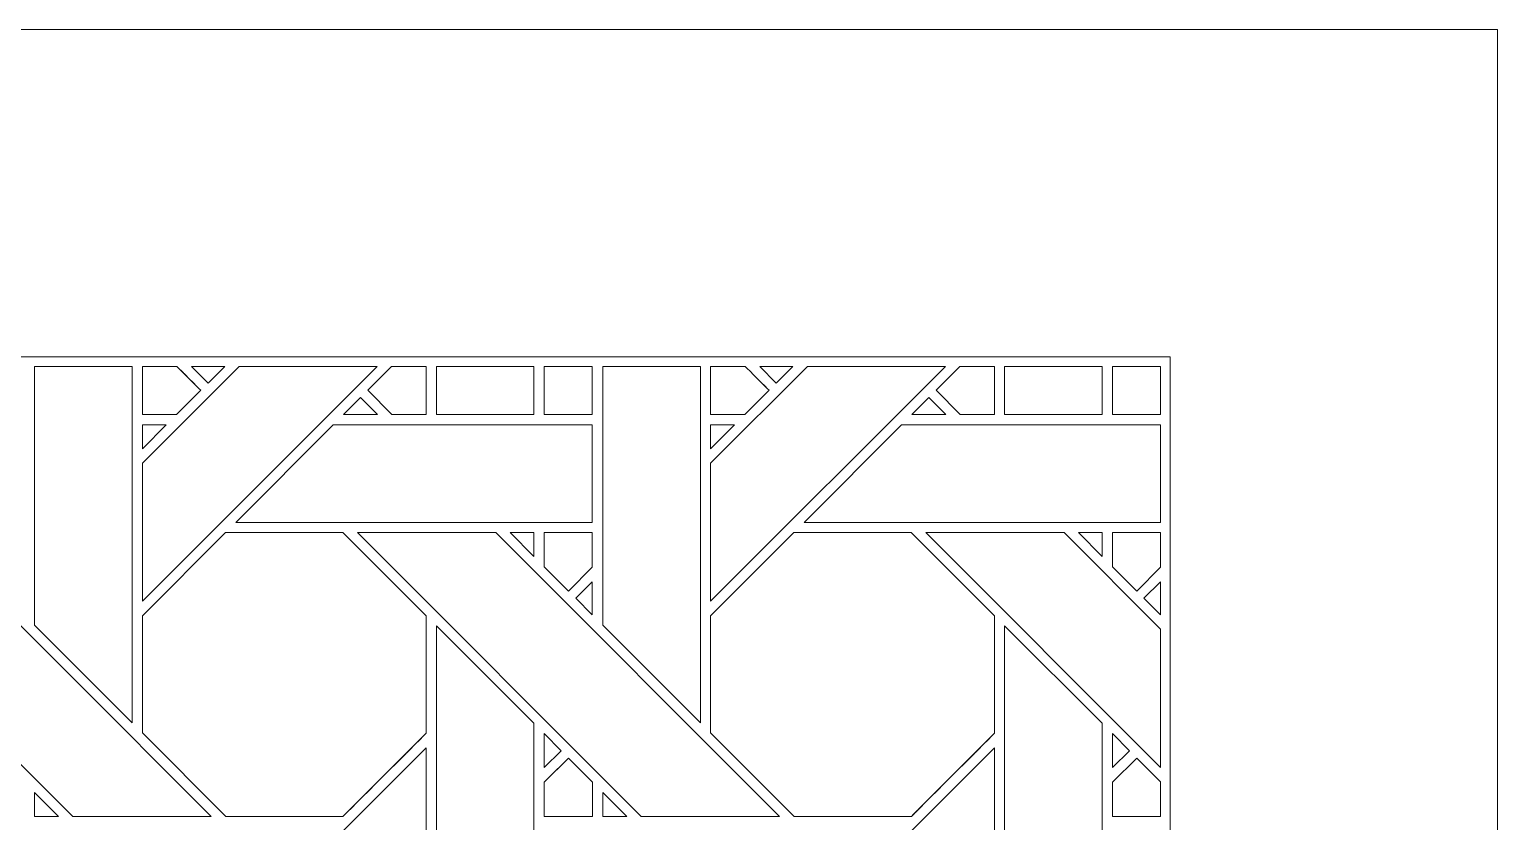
# Model space of a CAD drawing. Header units: inches. Extents: x 9.88 to 14.88, y 6.59 to 11.59.
# Drawn here: x 12.432 to 14.883, y 10.272 to 11.595 of the extents above; entities that cross this region are included whole.
import ezdxf

# ---------------------------------------------------------------- set-up
doc = ezdxf.new("R2010")
doc.units = ezdxf.units.IN
doc.header["$MEASUREMENT"] = 0
doc.layers.add('Design', color=7, linetype='Continuous', lineweight=0)

msp = doc.modelspace()

# ---------------------------------------------------------------- linework, layer by layer
at = {"layer": 'Design'}
for points, knots in [([(9.8829, 11.5948), (9.8829, 11.5948), (9.8829, 6.5948), (9.8829, 6.5948), (9.8829, 6.5948), (14.8829, 6.5948), (14.8829, 6.5948), (14.8829, 6.5948), (14.8829, 11.5948), (14.8829, 11.5948), (14.8829, 11.5948), (9.8829, 11.5948), (9.8829, 11.5948)], [0, 0, 0, 0, 1, 1, 1, 2, 2, 2, 3, 3, 3, 4, 4, 4, 4]), ([(10.4295, 11.0481), (10.4295, 11.0481), (10.4295, 7.1414), (10.4295, 7.1414), (10.4295, 7.1414), (14.3362, 7.1414), (14.3362, 7.1414), (14.3362, 7.1414), (14.3362, 11.0481), (14.3362, 11.0481), (14.3362, 11.0481), (10.4295, 11.0481), (10.4295, 11.0481)], [0, 0, 0, 0, 1, 1, 1, 2, 2, 2, 3, 3, 3, 4, 4, 4, 4]), ([(12.6032, 11.0322), (12.6032, 11.0322), (12.6032, 10.4375), (12.6032, 10.4375), (12.6032, 10.4375), (12.4403, 10.6004), (12.4403, 10.6004), (12.4403, 10.6004), (12.4403, 11.0322), (12.4403, 11.0322), (12.4403, 11.0322), (12.6032, 11.0322), (12.6032, 11.0322)], [0, 0, 0, 0, 1, 1, 1, 2, 2, 2, 3, 3, 3, 4, 4, 4, 4]), ([(12.678, 11.0322), (12.684, 11.0261), (12.7135, 10.9966), (12.7178, 10.9923), (12.7178, 10.9923), (12.6774, 10.9519), (12.6774, 10.9519), (12.6774, 10.9519), (12.6204, 10.9519), (12.6204, 10.9519), (12.6204, 10.9519), (12.6204, 11.0322), (12.6204, 11.0322), (12.6204, 11.0322), (12.678, 11.0322), (12.678, 11.0322)], [0, 0, 0, 0, 1, 1, 1, 2, 2, 2, 3, 3, 3, 4, 4, 4, 5, 5, 5, 5]), ([(13.0121, 11.0322), (13.0121, 11.0322), (12.6204, 10.6404), (12.6204, 10.6404), (12.6204, 10.6404), (12.6204, 10.8705), (12.6204, 10.8705), (12.6204, 10.8705), (12.782, 11.0322), (12.782, 11.0322), (12.782, 11.0322), (13.0121, 11.0322), (13.0121, 11.0322)], [0, 0, 0, 0, 1, 1, 1, 2, 2, 2, 3, 3, 3, 4, 4, 4, 4]), ([(12.6204, 10.9519), (12.6204, 10.9519), (12.6204, 11.0322), (12.6204, 11.0322), (12.6204, 11.0322), (12.678, 11.0322), (12.678, 11.0322), (12.6842, 11.026), (12.7137, 10.9964), (12.7178, 10.9923), (12.7178, 10.9923), (12.6774, 10.9519), (12.6774, 10.9519), (12.6774, 10.9519), (12.6204, 10.9519), (12.6204, 10.9519)], [0, 0, 0, 0, 1, 1, 1, 2, 2, 2, 3, 3, 3, 4, 4, 4, 5, 5, 5, 5]), ([(12.7023, 11.0322), (12.7023, 11.0322), (12.7578, 11.0322), (12.7578, 11.0322), (12.7578, 11.0322), (12.73, 11.0045), (12.73, 11.0045), (12.73, 11.0045), (12.7023, 11.0322), (12.7023, 11.0322)], [0, 0, 0, 0, 1, 1, 1, 2, 2, 2, 3, 3, 3, 3]), ([(13.037, 10.9519), (13.037, 10.9519), (12.9966, 10.9923), (12.9966, 10.9923), (12.9966, 10.9923), (13.0365, 11.0322), (13.0365, 11.0322), (13.0365, 11.0322), (13.0941, 11.0322), (13.0941, 11.0322), (13.0941, 11.0322), (13.0941, 10.9519), (13.0941, 10.9519), (13.0941, 10.9519), (13.037, 10.9519), (13.037, 10.9519)], [0, 0, 0, 0, 1, 1, 1, 2, 2, 2, 3, 3, 3, 4, 4, 4, 5, 5, 5, 5]), ([(13.0941, 10.9519), (13.0941, 10.9519), (13.037, 10.9519), (13.037, 10.9519), (13.037, 10.9519), (12.9966, 10.9923), (12.9966, 10.9923), (12.9966, 10.9923), (13.0365, 11.0322), (13.0365, 11.0322), (13.0365, 11.0322), (13.0941, 11.0322), (13.0941, 11.0322), (13.0941, 11.0322), (13.0941, 10.9519), (13.0941, 10.9519)], [0, 0, 0, 0, 1, 1, 1, 2, 2, 2, 3, 3, 3, 4, 4, 4, 5, 5, 5, 5]), ([(13.274, 11.0322), (13.274, 11.0322), (13.274, 10.9519), (13.274, 10.9519), (13.274, 10.9519), (13.1112, 10.9519), (13.1112, 10.9519), (13.1112, 10.9519), (13.1112, 11.0322), (13.1112, 11.0322), (13.1112, 11.0322), (13.274, 11.0322), (13.274, 11.0322)], [0, 0, 0, 0, 1, 1, 1, 2, 2, 2, 3, 3, 3, 4, 4, 4, 4]), ([(13.3715, 10.9519), (13.3715, 10.9519), (13.2913, 10.9519), (13.2913, 10.9519), (13.2913, 10.9519), (13.2913, 11.0322), (13.2913, 11.0322), (13.2913, 11.0322), (13.3715, 11.0322), (13.3715, 11.0322), (13.3715, 11.0322), (13.3715, 10.9519), (13.3715, 10.9519)], [0, 0, 0, 0, 1, 1, 1, 2, 2, 2, 3, 3, 3, 4, 4, 4, 4]), ([(13.3715, 11.0322), (13.3715, 11.0322), (13.3715, 10.9519), (13.3715, 10.9519), (13.3715, 10.9519), (13.2913, 10.9519), (13.2913, 10.9519), (13.2913, 10.9519), (13.2913, 11.0322), (13.2913, 11.0322), (13.2913, 11.0322), (13.3715, 11.0322), (13.3715, 11.0322)], [0, 0, 0, 0, 1, 1, 1, 2, 2, 2, 3, 3, 3, 4, 4, 4, 4]), ([(13.552, 11.0322), (13.552, 11.0322), (13.552, 10.4375), (13.552, 10.4375), (13.552, 10.4375), (13.3891, 10.6005), (13.3891, 10.6005), (13.3891, 10.6005), (13.3891, 11.0322), (13.3891, 11.0322), (13.3891, 11.0322), (13.552, 11.0322), (13.552, 11.0322)], [0, 0, 0, 0, 1, 1, 1, 2, 2, 2, 3, 3, 3, 4, 4, 4, 4]), ([(13.6267, 11.0322), (13.6328, 11.0261), (13.6622, 10.9966), (13.6665, 10.9923), (13.6665, 10.9923), (13.6261, 10.9519), (13.6261, 10.9519), (13.6261, 10.9519), (13.5691, 10.9519), (13.5691, 10.9519), (13.5691, 10.9519), (13.5691, 11.0322), (13.5691, 11.0322), (13.5691, 11.0322), (13.6267, 11.0322), (13.6267, 11.0322)], [0, 0, 0, 0, 1, 1, 1, 2, 2, 2, 3, 3, 3, 4, 4, 4, 5, 5, 5, 5]), ([(13.9609, 11.0322), (13.9609, 11.0322), (13.5691, 10.6404), (13.5691, 10.6404), (13.5691, 10.6404), (13.5691, 10.8705), (13.5691, 10.8705), (13.5691, 10.8705), (13.7308, 11.0322), (13.7308, 11.0322), (13.7308, 11.0322), (13.9609, 11.0322), (13.9609, 11.0322)], [0, 0, 0, 0, 1, 1, 1, 2, 2, 2, 3, 3, 3, 4, 4, 4, 4]), ([(13.5691, 10.9519), (13.5691, 10.9519), (13.5691, 11.0322), (13.5691, 11.0322), (13.5691, 11.0322), (13.6267, 11.0322), (13.6267, 11.0322), (13.6328, 11.0261), (13.6622, 10.9967), (13.6665, 10.9923), (13.6665, 10.9923), (13.6261, 10.9519), (13.6261, 10.9519), (13.6261, 10.9519), (13.5691, 10.9519), (13.5691, 10.9519)], [0, 0, 0, 0, 1, 1, 1, 2, 2, 2, 3, 3, 3, 4, 4, 4, 5, 5, 5, 5]), ([(13.651, 11.0322), (13.651, 11.0322), (13.7065, 11.0322), (13.7065, 11.0322), (13.7065, 11.0322), (13.6787, 11.0045), (13.6787, 11.0045), (13.6787, 11.0045), (13.651, 11.0322), (13.651, 11.0322)], [0, 0, 0, 0, 1, 1, 1, 2, 2, 2, 3, 3, 3, 3]), ([(13.9857, 10.9519), (13.9857, 10.9519), (13.9453, 10.9923), (13.9453, 10.9923), (13.9453, 10.9923), (13.9852, 11.0322), (13.9852, 11.0322), (13.9852, 11.0322), (14.0428, 11.0322), (14.0428, 11.0322), (14.0428, 11.0322), (14.0428, 10.9519), (14.0428, 10.9519), (14.0428, 10.9519), (13.9857, 10.9519), (13.9857, 10.9519)], [0, 0, 0, 0, 1, 1, 1, 2, 2, 2, 3, 3, 3, 4, 4, 4, 5, 5, 5, 5]), ([(14.0428, 10.9519), (14.0428, 10.9519), (13.9857, 10.9519), (13.9857, 10.9519), (13.9857, 10.9519), (13.9453, 10.9923), (13.9453, 10.9923), (13.9453, 10.9923), (13.9852, 11.0322), (13.9852, 11.0322), (13.9852, 11.0322), (14.0428, 11.0322), (14.0428, 11.0322), (14.0428, 11.0322), (14.0428, 10.9519), (14.0428, 10.9519)], [0, 0, 0, 0, 1, 1, 1, 2, 2, 2, 3, 3, 3, 4, 4, 4, 5, 5, 5, 5]), ([(14.2227, 11.0322), (14.2227, 11.0322), (14.2227, 10.9519), (14.2227, 10.9519), (14.2227, 10.9519), (14.0599, 10.9519), (14.0599, 10.9519), (14.0599, 10.9519), (14.0599, 11.0322), (14.0599, 11.0322), (14.0599, 11.0322), (14.2227, 11.0322), (14.2227, 11.0322)], [0, 0, 0, 0, 1, 1, 1, 2, 2, 2, 3, 3, 3, 4, 4, 4, 4]), ([(14.3203, 10.9519), (14.3203, 10.9519), (14.24, 10.9519), (14.24, 10.9519), (14.24, 10.9519), (14.24, 11.0322), (14.24, 11.0322), (14.24, 11.0322), (14.3203, 11.0322), (14.3203, 11.0322), (14.3203, 11.0322), (14.3203, 10.9519), (14.3203, 10.9519)], [0, 0, 0, 0, 1, 1, 1, 2, 2, 2, 3, 3, 3, 4, 4, 4, 4]), ([(14.3203, 11.0322), (14.3203, 11.0322), (14.3203, 10.9519), (14.3203, 10.9519), (14.3203, 10.9519), (14.24, 10.9519), (14.24, 10.9519), (14.24, 10.9519), (14.24, 11.0322), (14.24, 11.0322), (14.24, 11.0322), (14.3203, 11.0322), (14.3203, 11.0322)], [0, 0, 0, 0, 1, 1, 1, 2, 2, 2, 3, 3, 3, 4, 4, 4, 4]), ([(12.9562, 10.9519), (12.9562, 10.9519), (12.9845, 10.9801), (12.9845, 10.9801), (12.9845, 10.9801), (13.0127, 10.9519), (13.0127, 10.9519), (13.0127, 10.9519), (12.9562, 10.9519), (12.9562, 10.9519)], [0, 0, 0, 0, 1, 1, 1, 2, 2, 2, 3, 3, 3, 3]), ([(13.905, 10.9519), (13.905, 10.9519), (13.9332, 10.9801), (13.9332, 10.9801), (13.9332, 10.9801), (13.9615, 10.9519), (13.9615, 10.9519), (13.9615, 10.9519), (13.905, 10.9519), (13.905, 10.9519)], [0, 0, 0, 0, 1, 1, 1, 2, 2, 2, 3, 3, 3, 3]), ([(12.6602, 10.9347), (12.6602, 10.9347), (12.6204, 10.8949), (12.6204, 10.8949), (12.6204, 10.8949), (12.6204, 10.9347), (12.6204, 10.9347), (12.6204, 10.9347), (12.6602, 10.9347), (12.6602, 10.9347)], [0, 0, 0, 0, 1, 1, 1, 2, 2, 2, 3, 3, 3, 3]), ([(13.3715, 10.9347), (13.3715, 10.9347), (13.3715, 10.7719), (13.3715, 10.7719), (13.3715, 10.7719), (12.7762, 10.7719), (12.7762, 10.7719), (12.7762, 10.7719), (12.9391, 10.9347), (12.9391, 10.9347), (12.9391, 10.9347), (13.3715, 10.9347), (13.3715, 10.9347)], [0, 0, 0, 0, 1, 1, 1, 2, 2, 2, 3, 3, 3, 4, 4, 4, 4]), ([(13.5691, 10.9347), (13.5691, 10.9347), (13.609, 10.9347), (13.609, 10.9347), (13.609, 10.9347), (13.5691, 10.8949), (13.5691, 10.8949), (13.5691, 10.8949), (13.5691, 10.9347), (13.5691, 10.9347)], [0, 0, 0, 0, 1, 1, 1, 2, 2, 2, 3, 3, 3, 3]), ([(14.3203, 10.9347), (14.3203, 10.9347), (14.3203, 10.7719), (14.3203, 10.7719), (14.3203, 10.7719), (13.725, 10.7719), (13.725, 10.7719), (13.725, 10.7719), (13.8878, 10.9347), (13.8878, 10.9347), (13.8878, 10.9347), (14.3203, 10.9347), (14.3203, 10.9347)], [0, 0, 0, 0, 1, 1, 1, 2, 2, 2, 3, 3, 3, 4, 4, 4, 4]), ([(12.7354, 10.2811), (12.7354, 10.2811), (12.5044, 10.2811), (12.5044, 10.2811), (12.5044, 10.2811), (12.0308, 10.7548), (12.0308, 10.7548), (12.0308, 10.7548), (12.2618, 10.7548), (12.2618, 10.7548), (12.2618, 10.7548), (12.7354, 10.2811), (12.7354, 10.2811)], [0, 0, 0, 0, 1, 1, 1, 2, 2, 2, 3, 3, 3, 4, 4, 4, 4]), ([(12.9553, 10.7548), (12.9553, 10.7548), (13.0941, 10.6161), (13.0941, 10.6161), (13.0941, 10.6161), (13.0941, 10.4199), (13.0941, 10.4199), (13.0763, 10.4019), (12.9643, 10.2902), (12.9553, 10.2812), (12.9553, 10.2812), (12.7596, 10.2812), (12.7596, 10.2812), (12.7596, 10.2812), (12.6204, 10.4204), (12.6204, 10.4204), (12.6204, 10.4204), (12.6204, 10.6161), (12.6204, 10.6161), (12.6204, 10.6161), (12.7591, 10.7548), (12.7591, 10.7548), (12.7591, 10.7548), (12.9553, 10.7548), (12.9553, 10.7548)], [0, 0, 0, 0, 1, 1, 1, 2, 2, 2, 3, 3, 3, 4, 4, 4, 5, 5, 5, 6, 6, 6, 7, 7, 7, 8, 8, 8, 8]), ([(12.9553, 10.7548), (12.9553, 10.7548), (13.0941, 10.6161), (13.0941, 10.6161), (13.0941, 10.6161), (13.0941, 10.4199), (13.0941, 10.4199), (13.0759, 10.4016), (12.9641, 10.2899), (12.9553, 10.2812), (12.9553, 10.2812), (12.7596, 10.2812), (12.7596, 10.2812), (12.7596, 10.2812), (12.6204, 10.4204), (12.6204, 10.4204), (12.6204, 10.4204), (12.6204, 10.6161), (12.6204, 10.6161), (12.6204, 10.6161), (12.7591, 10.7548), (12.7591, 10.7548), (12.7591, 10.7548), (12.9553, 10.7548), (12.9553, 10.7548)], [0, 0, 0, 0, 1, 1, 1, 2, 2, 2, 3, 3, 3, 4, 4, 4, 5, 5, 5, 6, 6, 6, 7, 7, 7, 8, 8, 8, 8]), ([(13.6841, 10.2811), (13.6841, 10.2811), (13.4531, 10.2811), (13.4531, 10.2811), (13.4531, 10.2811), (12.9795, 10.7548), (12.9795, 10.7548), (12.9795, 10.7548), (13.2105, 10.7548), (13.2105, 10.7548), (13.2105, 10.7548), (13.6841, 10.2811), (13.6841, 10.2811)], [0, 0, 0, 0, 1, 1, 1, 2, 2, 2, 3, 3, 3, 4, 4, 4, 4]), ([(13.2346, 10.7548), (13.2346, 10.7548), (13.2741, 10.7548), (13.2741, 10.7548), (13.2741, 10.7548), (13.2741, 10.715), (13.2741, 10.715), (13.2741, 10.715), (13.2346, 10.7548), (13.2346, 10.7548)], [0, 0, 0, 0, 1, 1, 1, 2, 2, 2, 3, 3, 3, 3]), ([(13.2913, 10.6976), (13.2913, 10.6976), (13.2913, 10.7548), (13.2913, 10.7548), (13.2913, 10.7548), (13.3715, 10.7548), (13.3715, 10.7548), (13.3715, 10.7548), (13.3715, 10.6972), (13.3715, 10.6972), (13.3715, 10.6972), (13.3316, 10.6573), (13.3316, 10.6573), (13.3316, 10.6573), (13.2913, 10.6976), (13.2913, 10.6976)], [0, 0, 0, 0, 1, 1, 1, 2, 2, 2, 3, 3, 3, 4, 4, 4, 5, 5, 5, 5]), ([(13.3715, 10.6972), (13.3715, 10.6972), (13.3316, 10.6573), (13.3316, 10.6573), (13.3316, 10.6573), (13.2913, 10.6976), (13.2913, 10.6976), (13.2913, 10.6976), (13.2913, 10.7548), (13.2913, 10.7548), (13.2913, 10.7548), (13.3715, 10.7548), (13.3715, 10.7548), (13.3715, 10.7548), (13.3715, 10.6972), (13.3715, 10.6972)], [0, 0, 0, 0, 1, 1, 1, 2, 2, 2, 3, 3, 3, 4, 4, 4, 5, 5, 5, 5]), ([(13.904, 10.7548), (13.904, 10.7548), (14.0428, 10.6161), (14.0428, 10.6161), (14.0428, 10.6161), (14.0428, 10.4199), (14.0428, 10.4199), (14.025, 10.4019), (13.9131, 10.2902), (13.9041, 10.2812), (13.9041, 10.2812), (13.7084, 10.2812), (13.7084, 10.2812), (13.7084, 10.2812), (13.5691, 10.4204), (13.5691, 10.4204), (13.5691, 10.4204), (13.5691, 10.6161), (13.5691, 10.6161), (13.5691, 10.6161), (13.7078, 10.7548), (13.7078, 10.7548), (13.7078, 10.7548), (13.904, 10.7548), (13.904, 10.7548)], [0, 0, 0, 0, 1, 1, 1, 2, 2, 2, 3, 3, 3, 4, 4, 4, 5, 5, 5, 6, 6, 6, 7, 7, 7, 8, 8, 8, 8]), ([(13.904, 10.7548), (13.904, 10.7548), (14.0428, 10.6161), (14.0428, 10.6161), (14.0428, 10.6161), (14.0428, 10.4199), (14.0428, 10.4199), (14.0246, 10.4015), (13.9128, 10.2899), (13.9041, 10.2812), (13.9041, 10.2812), (13.7084, 10.2812), (13.7084, 10.2812), (13.7084, 10.2812), (13.5691, 10.4204), (13.5691, 10.4204), (13.5691, 10.4204), (13.5691, 10.6161), (13.5691, 10.6161), (13.5691, 10.6161), (13.7078, 10.7548), (13.7078, 10.7548), (13.7078, 10.7548), (13.904, 10.7548), (13.904, 10.7548)], [0, 0, 0, 0, 1, 1, 1, 2, 2, 2, 3, 3, 3, 4, 4, 4, 5, 5, 5, 6, 6, 6, 7, 7, 7, 8, 8, 8, 8]), ([(14.3203, 10.3627), (14.3203, 10.3627), (13.9283, 10.7548), (13.9283, 10.7548), (13.9283, 10.7548), (14.1592, 10.7548), (14.1592, 10.7548), (14.1592, 10.7548), (14.3203, 10.5938), (14.3203, 10.5938), (14.3203, 10.5938), (14.3203, 10.3627), (14.3203, 10.3627)], [0, 0, 0, 0, 1, 1, 1, 2, 2, 2, 3, 3, 3, 4, 4, 4, 4]), ([(14.1833, 10.7548), (14.1833, 10.7548), (14.2228, 10.7548), (14.2228, 10.7548), (14.2228, 10.7548), (14.2228, 10.715), (14.2228, 10.715), (14.2228, 10.715), (14.1833, 10.7548), (14.1833, 10.7548)], [0, 0, 0, 0, 1, 1, 1, 2, 2, 2, 3, 3, 3, 3]), ([(14.24, 10.6976), (14.24, 10.6976), (14.24, 10.7548), (14.24, 10.7548), (14.24, 10.7548), (14.3203, 10.7548), (14.3203, 10.7548), (14.3203, 10.7548), (14.3203, 10.6972), (14.3203, 10.6972), (14.3203, 10.6972), (14.2803, 10.6573), (14.2803, 10.6573), (14.2803, 10.6573), (14.24, 10.6976), (14.24, 10.6976)], [0, 0, 0, 0, 1, 1, 1, 2, 2, 2, 3, 3, 3, 4, 4, 4, 5, 5, 5, 5]), ([(14.3203, 10.6972), (14.3203, 10.6972), (14.2803, 10.6573), (14.2803, 10.6573), (14.2803, 10.6573), (14.24, 10.6976), (14.24, 10.6976), (14.24, 10.6976), (14.24, 10.7548), (14.24, 10.7548), (14.24, 10.7548), (14.3203, 10.7548), (14.3203, 10.7548), (14.3203, 10.7548), (14.3203, 10.6972), (14.3203, 10.6972)], [0, 0, 0, 0, 1, 1, 1, 2, 2, 2, 3, 3, 3, 4, 4, 4, 5, 5, 5, 5]), ([(13.3715, 10.6729), (13.3715, 10.6729), (13.3715, 10.6178), (13.3715, 10.6178), (13.3715, 10.6178), (13.3438, 10.6452), (13.3438, 10.6452), (13.3438, 10.6452), (13.3715, 10.6729), (13.3715, 10.6729)], [0, 0, 0, 0, 1, 1, 1, 2, 2, 2, 3, 3, 3, 3]), ([(14.2925, 10.6452), (14.2925, 10.6452), (14.3203, 10.6729), (14.3203, 10.6729), (14.3203, 10.6729), (14.3203, 10.6178), (14.3203, 10.6178), (14.3203, 10.6178), (14.2925, 10.6452), (14.2925, 10.6452)], [0, 0, 0, 0, 1, 1, 1, 2, 2, 2, 3, 3, 3, 3]), ([(13.1112, 10.0031), (13.1112, 10.0031), (13.1112, 10.599), (13.1112, 10.599), (13.1112, 10.599), (13.274, 10.4368), (13.274, 10.4368), (13.274, 10.4368), (13.274, 10.0031), (13.274, 10.0031), (13.274, 10.0031), (13.1112, 10.0031), (13.1112, 10.0031)], [0, 0, 0, 0, 1, 1, 1, 2, 2, 2, 3, 3, 3, 4, 4, 4, 4]), ([(14.2227, 10.0031), (14.2227, 10.0031), (14.0599, 10.0031), (14.0599, 10.0031), (14.0599, 10.0031), (14.0599, 10.599), (14.0599, 10.599), (14.0599, 10.599), (14.2227, 10.4368), (14.2227, 10.4368), (14.2227, 10.4368), (14.2227, 10.0031), (14.2227, 10.0031)], [0, 0, 0, 0, 1, 1, 1, 2, 2, 2, 3, 3, 3, 4, 4, 4, 4]), ([(13.2913, 10.3626), (13.2913, 10.3626), (13.2913, 10.4193), (13.2913, 10.4193), (13.2913, 10.4193), (13.3195, 10.3908), (13.3195, 10.3908), (13.3195, 10.3908), (13.2913, 10.3626), (13.2913, 10.3626)], [0, 0, 0, 0, 1, 1, 1, 2, 2, 2, 3, 3, 3, 3]), ([(14.24, 10.3626), (14.24, 10.3626), (14.24, 10.4193), (14.24, 10.4193), (14.24, 10.4193), (14.2682, 10.3908), (14.2682, 10.3908), (14.2682, 10.3908), (14.24, 10.3626), (14.24, 10.3626)], [0, 0, 0, 0, 1, 1, 1, 2, 2, 2, 3, 3, 3, 3]), ([(13.0941, 10.1654), (13.0941, 10.1654), (12.6204, 9.6917), (12.6204, 9.6917), (12.6204, 9.6917), (12.6204, 9.9218), (12.6204, 9.9218), (12.6204, 9.9218), (13.0941, 10.3954), (13.0941, 10.3954), (13.0941, 10.3954), (13.0941, 10.1654), (13.0941, 10.1654)], [0, 0, 0, 0, 1, 1, 1, 2, 2, 2, 3, 3, 3, 4, 4, 4, 4]), ([(14.0428, 10.1654), (14.0428, 10.1654), (13.5691, 9.6917), (13.5691, 9.6917), (13.5691, 9.6917), (13.5691, 9.9218), (13.5691, 9.9218), (13.5691, 9.9218), (14.0428, 10.3954), (14.0428, 10.3954), (14.0428, 10.3954), (14.0428, 10.1654), (14.0428, 10.1654)], [0, 0, 0, 0, 1, 1, 1, 2, 2, 2, 3, 3, 3, 4, 4, 4, 4]), ([(13.2913, 10.2809), (13.2913, 10.2809), (13.2913, 10.3382), (13.2913, 10.3382), (13.2913, 10.3382), (13.3316, 10.3785), (13.3316, 10.3785), (13.3316, 10.3785), (13.3719, 10.3382), (13.3719, 10.3382), (13.3719, 10.3382), (13.3719, 10.2809), (13.3719, 10.2809), (13.3719, 10.2809), (13.2913, 10.2809), (13.2913, 10.2809)], [0, 0, 0, 0, 1, 1, 1, 2, 2, 2, 3, 3, 3, 4, 4, 4, 5, 5, 5, 5]), ([(13.2973, 10.3442), (13.2973, 10.3442), (13.3316, 10.3785), (13.3316, 10.3785), (13.3316, 10.3785), (13.3719, 10.3382), (13.3719, 10.3382), (13.3719, 10.3382), (13.3719, 10.2809), (13.3719, 10.2809), (13.3719, 10.2809), (13.2913, 10.2809), (13.2913, 10.2809), (13.2913, 10.2809), (13.2913, 10.3382), (13.2913, 10.3382), (13.2913, 10.3382), (13.2973, 10.3442), (13.2973, 10.3442)], [0, 0, 0, 0, 1, 1, 1, 2, 2, 2, 3, 3, 3, 4, 4, 4, 5, 5, 5, 6, 6, 6, 6]), ([(14.24, 10.2809), (14.24, 10.2809), (14.24, 10.3382), (14.24, 10.3382), (14.24, 10.3382), (14.2803, 10.3785), (14.2803, 10.3785), (14.2803, 10.3785), (14.3203, 10.3386), (14.3203, 10.3386), (14.3203, 10.3386), (14.3203, 10.2809), (14.3203, 10.2809), (14.3203, 10.2809), (14.24, 10.2809), (14.24, 10.2809)], [0, 0, 0, 0, 1, 1, 1, 2, 2, 2, 3, 3, 3, 4, 4, 4, 5, 5, 5, 5]), ([(14.24, 10.3382), (14.24, 10.3382), (14.2803, 10.3785), (14.2803, 10.3785), (14.2803, 10.3785), (14.3203, 10.3386), (14.3203, 10.3386), (14.3203, 10.3386), (14.3203, 10.2809), (14.3203, 10.2809), (14.3203, 10.2809), (14.24, 10.2809), (14.24, 10.2809), (14.24, 10.2809), (14.24, 10.3382), (14.24, 10.3382)], [0, 0, 0, 0, 1, 1, 1, 2, 2, 2, 3, 3, 3, 4, 4, 4, 5, 5, 5, 5]), ([(12.4405, 10.2811), (12.4405, 10.2811), (12.4405, 10.3209), (12.4405, 10.3209), (12.4405, 10.3209), (12.4802, 10.2811), (12.4802, 10.2811), (12.4802, 10.2811), (12.4405, 10.2811), (12.4405, 10.2811)], [0, 0, 0, 0, 1, 1, 1, 2, 2, 2, 3, 3, 3, 3]), ([(13.3892, 10.2811), (13.3892, 10.2811), (13.3892, 10.3209), (13.3892, 10.3209), (13.3892, 10.3209), (13.4289, 10.2811), (13.4289, 10.2811), (13.4289, 10.2811), (13.3892, 10.2811), (13.3892, 10.2811)], [0, 0, 0, 0, 1, 1, 1, 2, 2, 2, 3, 3, 3, 3])]:
    msp.add_open_spline(points, degree=3, knots=knots, dxfattribs=at)

doc.saveas('drawing.dxf')
